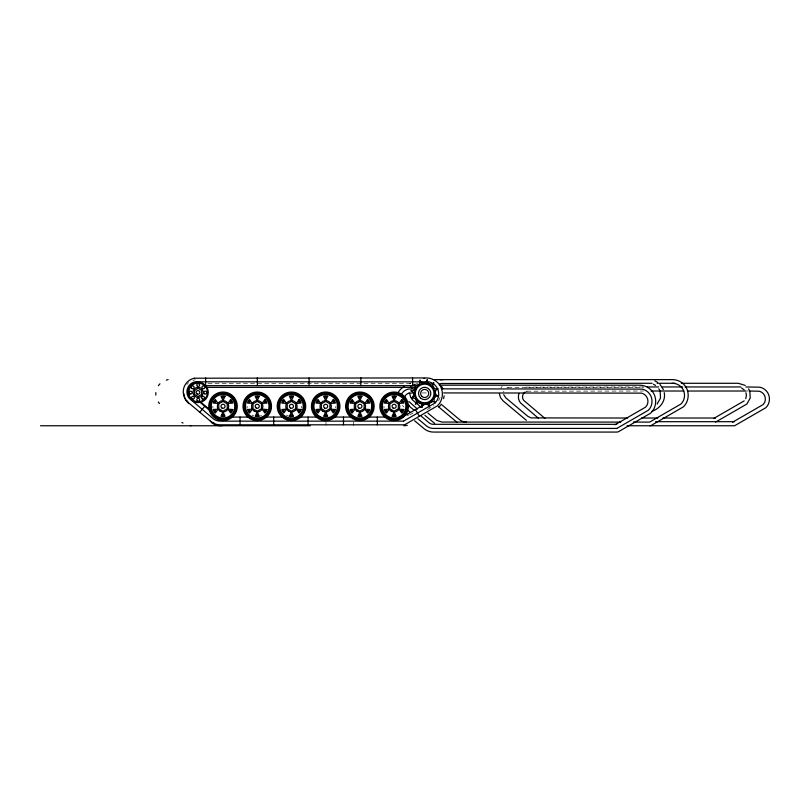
<?xml version="1.0" encoding="UTF-8"?>
<svg xmlns="http://www.w3.org/2000/svg" width="810" height="810" viewBox="0 0 810 810"><rect width="100%" height="100%" fill="white"/><g stroke="black" fill="none" stroke-linecap="round" stroke-linejoin="round"><path stroke-width="0.61" stroke-dasharray="4.05 3.04" d="M503.557 392.324L503.85 391.19M438.656 400.646L440.093 397.528M500.874 387.98L502.089 386.39M186.918 384.466L188.527 382.553M409.708 383.869L411.095 382.664M409.749 414.912L413.029 413.019M427.366 409.445L433.937 405.658M415.651 384.102L417.565 383.505M506.979 387.868L508.103 387.514M195.352 379.839L194.764 379.89A13.547 13.547 0 0 0 192.993 380.386M507.9 387.534L643.403 387.352M526.895 391.2L643.464 391.017M207.978 383.282L411.308 383.282M643.464 386.947L526.267 387.17A9.862 9.862 0 0 0 524.353 387.777M745.666 391.017L748.187 391.017M422.192 392.931L427.234 392.931M402.428 405.456L403.998 407.065M353.575 421.98L353.575 425.756M326.005 422.212L326.005 425.382M261.539 415.52A10.186 10.186 0 0 1 259.868 416.127M253.753 415.864A10.186 10.186 0 0 1 252.143 415.105M247.212 408.058A10.186 10.186 0 0 1 247.05 406.286M384.082 408.058A10.186 10.186 0 0 1 383.93 406.286M335.856 406.286A10.186 10.186 0 0 1 335.704 408.058M301.644 406.286A10.186 10.186 0 0 1 301.482 408.058M288.816 416.127A10.186 10.186 0 0 1 286.365 415.105M212.989 408.058A10.186 10.186 0 0 1 212.827 406.286M525.973 391.534A5.761 5.761 0 0 1 527.087 391.179"/><path stroke-width="1.21" d="M414.092 392.617L413.991 393.285A10.682 10.682 0 0 0 414.315 396.06M412.604 398.631L413.171 395.857M443.617 398.631L444.184 395.857M745.716 398.672L746.415 395.584L745.929 392.718M158.335 385.692L159.945 383.768M199.776 412.219L204.758 406.286M657.123 404.058L660.504 398.064L660.15 391.615M408.037 406.934L409.536 405.294M439.06 406.934L440.549 405.294M425.999 403.501L402.489 417.069L403.4 417.069M615.003 424.794L645.631 407.106C648.759 404.038 648.678 398.56 645.6 395.493A8.373 8.373 0 0 0 641.267 393.133L443.637 392.931M651.807 411.358C659.684 408.817 665.942 401.142 664.251 392.627M744.208 400.869L714.501 418.021L662.934 418.021M715.625 422.071L746.82 404.058L750.212 398.064L749.857 391.615M732.615 422.192L763.192 404.534C766.159 401.598 766.058 396.394 763.131 393.468A7.999 7.999 0 0 0 758.99 391.22L749.452 391.017M403.653 421.099L434.95 403.036C439.87 398.49 439.962 390.076 435.223 385.358A12.474 12.474 0 0 0 428.774 381.854L195.078 381.814A10.236 10.236 0 0 0 189.125 398.186L212.989 418.517A11.168 11.168 0 0 0 220.209 421.149L403.501 421.139M616.957 428.368L648.253 410.305C653.174 405.749 653.265 397.335 648.526 392.627A12.474 12.474 0 0 0 642.077 389.114L442.23 388.851M166.293 380.103L168.126 379.617M405.476 425.756L407.308 425.27M194.339 378.209L426.323 377.926A16.139 16.139 0 0 1 437.856 382.786C444.103 388.972 443.829 400.018 437.309 405.911L405.496 424.268A4.03 4.03 0 0 1 403.481 424.815L220.158 424.815A14.752 14.752 0 0 1 210.681 421.362L188.193 402.489A13.922 13.922 0 0 1 194.339 378.209M440.599 379.89L443.343 379.617M409.05 393.113L414.619 392.931M616.744 428.409L433.512 428.409A11.168 11.168 0 0 1 426.293 425.787L417.93 418.77M433.411 379.617L672.492 379.617A15.785 15.785 0 0 1 683.782 384.365C689.867 390.4 689.614 401.183 683.255 406.934L651.503 425.27A3.665 3.665 0 0 1 649.671 425.756M652.08 383.282L441.349 383.505A9.862 9.862 0 0 0 439.435 384.102M657.143 383.282L675.034 383.282M681.352 383.282L738.234 383.282L745.22 385.398M439.395 385.185L639.627 385.185A16.139 16.139 0 0 1 651.159 390.055C657.406 396.242 657.133 407.288 650.612 413.171L618.799 431.538A4.03 4.03 0 0 1 616.785 432.074L433.461 432.074A14.752 14.752 0 0 1 423.984 428.632L414.609 420.765M418.659 385.661L205.619 385.661L205.619 377.926M647.261 386.947L658.631 386.947M662.428 386.947L682.648 386.947M685.179 386.947L740.796 386.947M745.848 386.947L759.8 387.2A12.099 12.099 0 0 1 766.058 390.612C770.654 395.169 770.573 403.309 765.814 407.724L734.589 425.756L627.072 425.756M206.145 387.352L415.672 387.352M415.682 388.851L408.382 389.083A10.236 10.236 0 0 0 401.74 393.731M651.038 391.017L683.842 391.017M687.629 391.017L745.666 391.017M231.275 417.069L248.812 417.069M265.022 417.069L283.52 417.069M299.487 417.069L318.208 417.069M334.641 417.069L352.269 417.069M368.56 417.069L386.137 417.069M627.71 418.021L531.117 417.909L527.917 416.391L505.835 397.862L503.699 394.652M641.55 418.021L657.902 418.021M655.553 421.686L734.498 421.686M620.774 422.091L441.946 422.071L436.681 420.329L427.882 413.039M633.319 422.091L649.671 422.091L680.896 404.058C685.655 399.644 685.736 391.503 681.139 386.937A12.099 12.099 0 0 0 674.882 383.535L672.31 383.282M616.704 424.339L433.056 424.318A7.017 7.017 0 0 1 429.27 422.942L421.18 416.178M40.5 425.756L310.149 425.756M424.025 378.392L424.663 378.452M220.897 425.533L222.153 425.756M189.884 425.533L191.14 425.756M741.525 388.02L744.137 389.802M654.834 380.852L657.588 382.35M653.407 384.244L655.523 385.398M210.468 421.17L211.572 421.808M212.898 422.395L214.002 423.033M181.885 422.395L182.989 423.033M526.378 420.329L503.061 400.849L500.448 397.589L499.416 393.731M434.666 423.387L424.896 415.317M544.988 418.446L523.736 400.403A5.761 5.761 0 0 1 524.951 392.101M538.518 418.335L520.526 402.945A9.862 9.862 0 0 1 518.987 393.457M441.005 404.099L459.422 419.55A10.803 10.803 0 0 0 466.398 422.101M438.372 406.681L457.103 422.395M421.109 407.349L411.824 399.279M417.403 409.04L408.939 401.558M407.734 404.889L414.457 410.528M406.782 409.414L410.498 412.533M406.175 413.687L408.048 415.267M200.374 401.78L208.919 408.949M200.05 402.337L210.165 410.822M659.998 384.365L663.39 389.61M186.918 400.758L188.001 402.317M158.335 401.983L159.418 403.542M441.652 386.461L442.908 388.628M410.64 386.461L411.895 388.628M415.449 409.587L419.317 416.289M713.661 418.588L715.513 418.092M748.572 388.82L749.665 390.957M658.864 388.82L659.968 390.957M410.751 397.589L409.718 393.731M434.555 392.607L434.656 394.024M155.824 392.587L155.834 395.088M412.584 377.926L412.584 385.661M377.339 417.069L377.339 424.815M360.845 377.926L360.845 385.661M343.491 417.069L343.491 424.815M309.096 377.926L309.096 385.661M308.083 417.069L308.083 424.815M273.699 417.069L273.699 424.815M257.357 377.926L257.357 385.661M240.043 417.069L240.043 424.815M405.668 425.27A3.665 3.665 0 0 1 405.385 425.412M404.625 425.665A3.665 3.665 0 0 1 403.836 425.756M188.801 403.542A13.547 13.547 0 0 1 184.417 396.667M184.214 395.776A13.547 13.547 0 0 1 183.981 393.943M220.512 425.756A14.388 14.388 0 0 1 211.268 422.395M435.304 394.551A10.682 10.682 0 0 1 433.846 398.935M432.115 401.122A10.682 10.682 0 0 1 429.877 402.783M429.037 403.208A10.682 10.682 0 0 1 417.676 401.527M417.008 400.889A10.682 10.682 0 0 1 415.338 398.652M414.69 389.65A10.682 10.682 0 0 1 415.51 387.97M417.241 385.783A10.682 10.682 0 0 1 419.479 384.122M422.071 383.089A10.682 10.682 0 0 1 424.845 382.776M427.599 383.181A10.682 10.682 0 0 1 430.161 384.284M432.348 386.016A10.682 10.682 0 0 1 434.008 388.253M435.041 390.845A10.682 10.682 0 0 1 435.355 393.619M404.686 397.011A6.146 6.146 0 0 1 409.212 393.093M397.73 393.468A13.922 13.922 0 0 1 404.089 386.734M194.623 390.268L194.532 394.349L198.015 396.454L201.589 394.5L201.68 390.43L198.197 388.314L194.623 390.268M214.326 401.406C214.944 404.615 216.979 399.502 214.326 401.406M214.326 410.569C214.944 413.778 216.979 408.675 214.326 410.569M222.264 396.819C222.882 400.029 224.917 394.926 222.264 396.819M222.264 415.155C222.882 418.355 224.917 413.252 222.264 415.155M230.202 401.406C230.82 404.615 232.855 399.502 230.202 401.406M230.202 410.569C230.82 413.778 232.855 408.675 230.202 410.569M248.538 401.406C249.166 404.615 251.201 399.502 248.538 401.406M248.538 410.569C249.166 413.778 251.201 408.675 248.538 410.569M256.476 396.819C257.104 400.029 259.139 394.926 256.476 396.819M256.476 415.155C257.104 418.355 259.139 413.252 256.476 415.155M264.414 401.406C265.042 404.615 267.077 399.502 264.414 401.406M264.414 410.569C265.042 413.778 267.077 408.675 264.414 410.569M282.761 401.406C283.389 404.615 285.424 399.502 282.761 401.406M282.761 410.569C283.389 413.778 285.424 408.675 282.761 410.569M290.699 396.819C291.327 400.029 293.362 394.926 290.699 396.819M290.699 415.155C291.327 418.355 293.362 413.252 290.699 415.155M298.637 401.406C299.265 404.615 301.3 399.502 298.637 401.406M298.637 410.569C299.265 413.778 301.3 408.675 298.637 410.569M316.983 401.406C317.611 404.615 319.646 399.502 316.983 401.406M316.983 410.569C317.611 413.778 319.646 408.675 316.983 410.569M324.921 396.819C325.549 400.029 327.584 394.926 324.921 396.819M324.921 415.155C325.549 418.355 327.584 413.252 324.921 415.155M332.859 401.406C333.487 404.615 335.522 399.502 332.859 401.406M332.859 410.569C333.487 413.778 335.522 408.675 332.859 410.569M351.206 401.406C351.824 404.615 353.859 399.502 351.206 401.406M351.206 410.569C351.824 413.778 353.859 408.675 351.206 410.569M359.144 396.819C359.761 400.029 361.797 394.926 359.144 396.819M359.144 415.155C359.761 418.355 361.797 413.252 359.144 415.155M367.082 401.406C367.7 404.615 369.735 399.502 367.082 401.406M367.082 410.569C367.7 413.778 369.735 408.675 367.082 410.569M385.418 401.406C386.046 404.615 388.081 399.502 385.418 401.406M385.418 410.569C386.046 413.778 388.081 408.675 385.418 410.569M393.356 396.819C393.984 400.029 396.019 394.926 393.356 396.819M393.356 415.155C393.984 418.355 396.019 413.252 393.356 415.155M401.294 401.406C401.922 404.615 403.957 399.502 401.294 401.406M401.294 410.569C401.922 413.778 403.957 408.675 401.294 410.569M225.058 396.303L223.013 400.585L220.978 396.303A6.531 6.531 0 0 1 225.058 396.303M223.013 411.996L220.978 416.269A6.531 6.531 0 0 0 225.058 416.269L223.013 411.996M259.271 396.303L257.236 400.585L255.201 396.303A6.531 6.531 0 0 1 259.271 396.303M257.236 411.996L255.201 416.269A6.531 6.531 0 0 0 259.271 416.269L257.236 411.996M293.493 396.303L291.458 400.585L289.423 396.303A6.531 6.531 0 0 1 293.493 396.303M291.458 411.996L289.423 416.269A6.531 6.531 0 0 0 293.493 416.269L291.458 411.996M327.716 396.303L325.681 400.585L323.635 396.303A6.531 6.531 0 0 1 327.716 396.303M325.681 411.996L323.635 416.269A6.531 6.531 0 0 0 327.716 416.269L325.681 411.996M361.928 396.303L359.893 400.585L357.858 396.303A6.531 6.531 0 0 1 361.928 396.303M359.893 411.996L357.858 416.269A6.531 6.531 0 0 0 361.928 416.269L359.893 411.996M396.151 396.303L394.116 400.585L392.08 396.303A6.531 6.531 0 0 1 396.151 396.303M394.116 411.996L392.08 416.269A6.531 6.531 0 0 0 396.151 416.269L394.116 411.996M218.082 409.141L215.389 413.039A6.531 6.531 0 0 1 213.354 409.516L218.082 409.141M230.637 399.533L227.954 403.441L232.683 403.066A6.531 6.531 0 0 0 230.637 399.533M252.295 409.141L249.612 413.039A6.531 6.531 0 0 1 247.577 409.516L252.295 409.141M264.86 399.533L262.177 403.441L266.895 403.066A6.531 6.531 0 0 0 264.86 399.533M286.517 409.141L283.834 413.039A6.531 6.531 0 0 1 281.799 409.516L286.517 409.141M299.082 399.533L296.399 403.441L301.117 403.066A6.531 6.531 0 0 0 299.082 399.533M320.74 409.141L318.046 413.039A6.531 6.531 0 0 1 316.011 409.516L320.74 409.141M333.305 399.533L330.612 403.441L335.34 403.066A6.531 6.531 0 0 0 333.305 399.533M354.952 409.141L352.269 413.039A6.531 6.531 0 0 1 350.234 409.516L354.952 409.141M367.517 399.533L364.834 403.441L369.562 403.066A6.531 6.531 0 0 0 367.517 399.533M389.175 409.141L386.492 413.039A6.531 6.531 0 0 1 384.456 409.516L389.175 409.141M401.74 399.533L399.057 403.441L403.775 403.066A6.531 6.531 0 0 0 401.74 399.533M223.013 401.395L218.781 403.846L218.781 408.736L223.013 411.176L227.245 408.736L227.245 403.846L223.013 401.395M257.236 401.395L253.003 403.846L253.003 408.736L257.236 411.176L261.468 408.736L261.468 403.846L257.236 401.395M291.458 401.395L287.226 403.846L287.226 408.736L291.458 411.176L295.69 408.736L295.69 403.846L291.458 401.395M325.681 401.395L321.438 403.846L321.438 408.736L325.681 411.176L329.913 408.736L329.913 403.846L325.681 401.395M359.893 401.395L355.661 403.846L355.661 408.736L359.893 411.176L364.125 408.736L364.125 403.846L359.893 401.395M394.116 401.395L389.883 403.846L389.883 408.736L394.116 411.176L398.348 408.736L398.348 403.846L394.116 401.395M389.175 403.441L384.456 403.066A6.531 6.531 0 0 1 386.492 399.533L389.175 403.441M354.952 403.441L350.234 403.066A6.531 6.531 0 0 1 352.269 399.533L354.952 403.441M403.775 409.516L399.057 409.141L401.74 413.039A6.531 6.531 0 0 0 403.775 409.516M320.74 403.441L316.011 403.066A6.531 6.531 0 0 1 318.046 399.533L320.74 403.441M369.562 409.516L364.834 409.141L367.517 413.039A6.531 6.531 0 0 0 369.562 409.516M286.517 403.441L281.799 403.066A6.531 6.531 0 0 1 283.834 399.533L286.517 403.441M335.34 409.516L330.612 409.141L333.305 413.039A6.531 6.531 0 0 0 335.34 409.516M252.295 403.441L247.577 403.066A6.531 6.531 0 0 1 249.612 399.533L252.295 403.441M301.117 409.516L296.399 409.141L299.082 413.039A6.531 6.531 0 0 0 301.117 409.516M218.082 403.441L213.354 403.066A6.531 6.531 0 0 1 215.389 399.533L218.082 403.441M266.895 409.516L262.177 409.141L264.86 413.039A6.531 6.531 0 0 0 266.895 409.516M232.683 409.516L227.954 409.141L230.637 413.039A6.531 6.531 0 0 0 232.683 409.516M194.856 396.303A5.093 5.093 0 0 0 203.128 393.245A5.093 5.093 0 0 0 196.344 387.605A5.093 5.093 0 0 0 194.856 396.303M197.103 393.974A1.833 1.833 0 0 0 199.847 392.384A1.833 1.833 0 0 0 197.103 390.795A1.833 1.833 0 0 0 197.103 393.974M192.952 401.173A10.186 10.186 0 0 0 208.291 392.455A10.186 10.186 0 0 0 193.074 383.525A10.186 10.186 0 0 0 192.952 401.173M204.626 393.822A1.428 1.428 0 0 0 206.773 392.587A1.428 1.428 0 0 0 204.626 391.351A1.428 1.428 0 0 0 204.626 393.822M189.955 393.822A1.428 1.428 0 0 0 192.091 392.587A1.428 1.428 0 0 0 189.955 391.351A1.428 1.428 0 0 0 189.955 393.822M197.498 400.97A1.428 1.428 0 0 0 199.635 399.735A1.428 1.428 0 0 0 197.498 398.5A1.428 1.428 0 0 0 197.498 400.97M197.498 386.299A1.428 1.428 0 0 0 199.635 385.064A1.428 1.428 0 0 0 197.498 383.829A1.428 1.428 0 0 0 197.498 386.299M202.621 388.577A1.428 1.428 0 0 0 204.758 387.342A1.428 1.428 0 0 0 202.621 386.107A1.428 1.428 0 0 0 202.621 388.577M202.348 398.945A1.428 1.428 0 0 0 204.484 397.71A1.428 1.428 0 0 0 202.348 396.475A1.428 1.428 0 0 0 202.348 398.945M191.97 388.567A1.428 1.428 0 0 0 194.106 387.332A1.428 1.428 0 0 0 191.97 386.097A1.428 1.428 0 0 0 191.97 388.567M192.243 398.955A1.428 1.428 0 0 0 194.38 397.72A1.428 1.428 0 0 0 192.243 396.485A1.428 1.428 0 0 0 192.243 398.955M193.367 400.464A9.366 9.366 0 0 0 207.471 392.455A9.366 9.366 0 0 0 193.479 384.244A9.366 9.366 0 0 0 193.367 400.464M419.448 402.195A10.186 10.186 0 0 0 434.859 393.609A10.186 10.186 0 0 0 419.722 384.558A10.186 10.186 0 0 0 419.448 402.195M420.451 397.983A6.196 6.196 0 0 0 430.707 394.845A6.196 6.196 0 0 0 422.871 387.534A6.196 6.196 0 0 0 420.451 397.983M419.863 401.487A9.366 9.366 0 0 0 434.038 393.599A9.366 9.366 0 0 0 420.117 385.276A9.366 9.366 0 0 0 419.863 401.487M429.361 406.833A3.726 3.726 0 0 0 422.04 407.389A3.726 3.726 0 0 0 415.429 404.2A3.726 3.726 0 0 0 411.298 398.135A3.726 3.726 0 0 0 410.741 390.825A3.726 3.726 0 0 0 413.93 384.203A3.726 3.726 0 0 0 419.985 380.072A3.726 3.726 0 0 0 427.305 379.525A3.726 3.726 0 0 0 433.917 382.705A3.726 3.726 0 0 0 438.058 388.77A3.726 3.726 0 0 0 438.605 396.09A3.726 3.726 0 0 0 435.426 402.702A3.726 3.726 0 0 0 429.361 406.833M421.868 396.404A4.07 4.07 0 0 0 428.632 394.409A4.07 4.07 0 0 0 423.519 389.549A4.07 4.07 0 0 0 421.868 396.404M352.765 418.638A14.256 14.256 0 0 0 374.159 406.286A14.256 14.256 0 0 0 352.765 393.943A14.256 14.256 0 0 0 352.765 418.638M357.048 411.227A5.7 5.7 0 0 0 365.604 406.286A5.7 5.7 0 0 0 357.048 401.345A5.7 5.7 0 0 0 357.048 411.227M358.881 408.048A2.035 2.035 0 0 0 361.928 406.286A2.035 2.035 0 0 0 358.881 404.524A2.035 2.035 0 0 0 358.881 408.048M354 416.502A11.796 11.796 0 0 0 371.689 406.286A11.796 11.796 0 0 0 354 396.08A11.796 11.796 0 0 0 354 416.502M353.585 417.211A12.616 12.616 0 0 0 372.509 406.286A12.616 12.616 0 0 0 353.585 395.361A12.616 12.616 0 0 0 353.585 417.211M353.18 417.93A13.436 13.436 0 0 0 373.329 406.286A13.436 13.436 0 0 0 353.18 394.652A13.436 13.436 0 0 0 353.18 417.93M250.108 418.638A14.256 14.256 0 0 0 271.492 406.286A14.256 14.256 0 0 0 250.108 393.943A14.256 14.256 0 0 0 250.108 418.638M250.523 417.93A13.436 13.436 0 0 0 270.672 406.286A13.436 13.436 0 0 0 250.523 394.652A13.436 13.436 0 0 0 250.523 417.93M254.381 411.227A5.7 5.7 0 0 0 262.936 406.286A5.7 5.7 0 0 0 254.381 401.345A5.7 5.7 0 0 0 254.381 411.227M256.213 408.048A2.035 2.035 0 0 0 259.271 406.286A2.035 2.035 0 0 0 256.213 404.524A2.035 2.035 0 0 0 256.213 408.048M251.343 416.502A11.796 11.796 0 0 0 269.031 406.286A11.796 11.796 0 0 0 251.343 396.08A11.796 11.796 0 0 0 251.343 416.502M250.928 417.211A12.616 12.616 0 0 0 269.851 406.286A12.616 12.616 0 0 0 250.928 395.361A12.616 12.616 0 0 0 250.928 417.211M386.988 418.638A14.256 14.256 0 0 0 408.372 406.286A14.256 14.256 0 0 0 386.988 393.943A14.256 14.256 0 0 0 386.988 418.638M391.26 411.227A5.7 5.7 0 0 0 399.816 406.286A5.7 5.7 0 0 0 391.26 401.345A5.7 5.7 0 0 0 391.26 411.227M393.093 408.048A2.035 2.035 0 0 0 396.151 406.286A2.035 2.035 0 0 0 393.093 404.524A2.035 2.035 0 0 0 393.093 408.048M388.223 416.502A11.796 11.796 0 0 0 405.911 406.286A11.796 11.796 0 0 0 388.223 396.08A11.796 11.796 0 0 0 388.223 416.502M387.808 417.211A12.616 12.616 0 0 0 406.731 406.286A12.616 12.616 0 0 0 387.808 395.361A12.616 12.616 0 0 0 387.808 417.211M387.403 417.93A13.436 13.436 0 0 0 407.551 406.286A13.436 13.436 0 0 0 387.403 394.652A13.436 13.436 0 0 0 387.403 417.93M318.543 418.638A14.256 14.256 0 0 0 339.937 406.286A14.256 14.256 0 0 0 318.543 393.943A14.256 14.256 0 0 0 318.543 418.638M322.825 411.227A5.7 5.7 0 0 0 331.381 406.286A5.7 5.7 0 0 0 322.825 401.345A5.7 5.7 0 0 0 322.825 411.227M324.658 408.048A2.035 2.035 0 0 0 327.716 406.286A2.035 2.035 0 0 0 324.658 404.524A2.035 2.035 0 0 0 324.658 408.048M319.778 416.502A11.796 11.796 0 0 0 337.466 406.286A11.796 11.796 0 0 0 319.778 396.08A11.796 11.796 0 0 0 319.778 416.502M319.373 417.211A12.616 12.616 0 0 0 338.286 406.286A12.616 12.616 0 0 0 319.373 395.361A12.616 12.616 0 0 0 319.373 417.211M318.958 417.93A13.436 13.436 0 0 0 339.117 406.286A13.436 13.436 0 0 0 318.958 394.652A13.436 13.436 0 0 0 318.958 417.93M284.33 418.638A14.256 14.256 0 0 0 305.714 406.286A14.256 14.256 0 0 0 284.33 393.943A14.256 14.256 0 0 0 284.33 418.638M288.603 411.227A5.7 5.7 0 0 0 297.159 406.286A5.7 5.7 0 0 0 288.603 401.345A5.7 5.7 0 0 0 288.603 411.227M290.436 408.048A2.035 2.035 0 0 0 293.493 406.286A2.035 2.035 0 0 0 290.436 404.524A2.035 2.035 0 0 0 290.436 408.048M285.555 416.502A11.796 11.796 0 0 0 303.254 406.286A11.796 11.796 0 0 0 285.555 396.08A11.796 11.796 0 0 0 285.555 416.502M285.15 417.211A12.616 12.616 0 0 0 304.074 406.286A12.616 12.616 0 0 0 285.15 395.361A12.616 12.616 0 0 0 285.15 417.211M284.735 417.93A13.436 13.436 0 0 0 304.894 406.286A13.436 13.436 0 0 0 284.735 394.652A13.436 13.436 0 0 0 284.735 417.93M215.885 418.638A14.256 14.256 0 0 0 237.279 406.286A14.256 14.256 0 0 0 215.885 393.943A14.256 14.256 0 0 0 215.885 418.638M220.168 411.227A5.7 5.7 0 0 0 228.724 406.286A5.7 5.7 0 0 0 220.168 401.345A5.7 5.7 0 0 0 220.168 411.227M222.001 408.048A2.035 2.035 0 0 0 225.058 406.286A2.035 2.035 0 0 0 222.001 404.524A2.035 2.035 0 0 0 222.001 408.048M217.12 416.502A11.796 11.796 0 0 0 234.809 406.286A11.796 11.796 0 0 0 217.12 396.08A11.796 11.796 0 0 0 217.12 416.502M216.705 417.211A12.616 12.616 0 0 0 235.629 406.286A12.616 12.616 0 0 0 216.705 395.361A12.616 12.616 0 0 0 216.705 417.211M216.3 417.93A13.436 13.436 0 0 0 236.449 406.286A13.436 13.436 0 0 0 216.3 394.652A13.436 13.436 0 0 0 216.3 417.93"/></g></svg>
